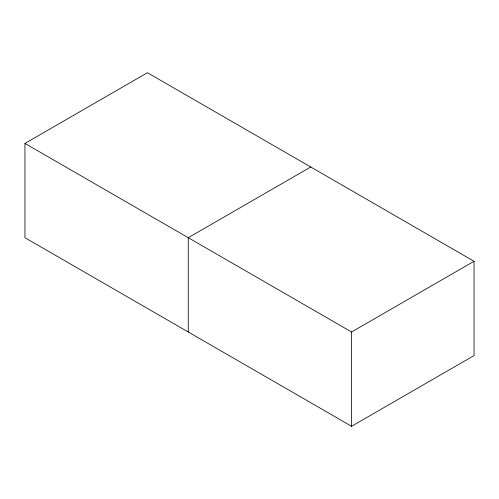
<?xml version="1.0" encoding="UTF-8"?>
<svg xmlns="http://www.w3.org/2000/svg" width="499" height="499" viewBox="0 0 499 499"><rect width="100%" height="100%" fill="white"/><g stroke="black" fill="none" stroke-linecap="round" stroke-linejoin="round"><path stroke-width="0.75" d="M24.95 143.425L147.43 72.717L474.05 261.283L474.05 355.575L351.57 426.283L24.95 237.717L24.95 143.425L351.57 331.997L474.05 261.283M310.74 166.997L188.26 237.711L188.26 332.003M351.57 331.997L351.57 426.283"/></g></svg>
